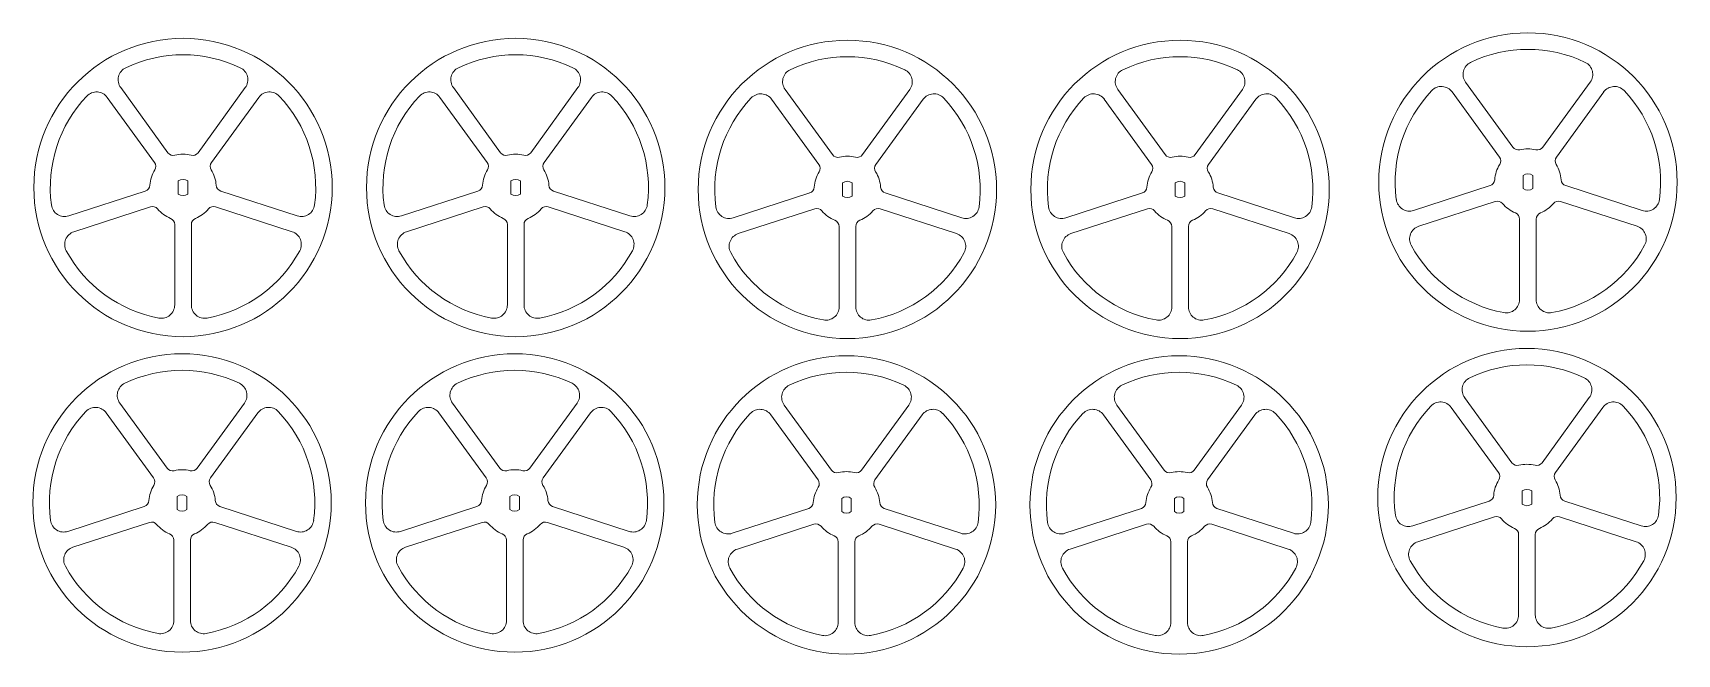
# Model space of a CAD drawing. Extents: x -45 to 449, y -45 to 141.
import ezdxf

# ---------------------------------------------------------------- set-up
doc = ezdxf.new("R2010")
doc.units = 0
doc.layers.get('0').update_dxf_attribs({"linetype": 'CONTINUOUS', "lineweight": 5, "true_color": 0xffffff})

msp = doc.modelspace()

# ---------------------------------------------------------------- linework, layer by layer
at = {"color": 0}
for p, q in [((-18.45, 124.87), (-4.24, 105.31)), ((19.01, 124.87), (4.79, 105.31)), ((81.55, 124.87), (95.76, 105.31)), ((119.01, 124.87), (104.79, 105.31)), ((181.27, 124.29), (195.48, 104.72)), ((218.73, 124.29), (204.52, 104.72)), ((281.27, 124.29), (295.48, 104.72)), ((318.73, 124.29), (304.52, 104.72)), ((381.78, 123.56), (395.99, 104)), ((385.82, 126.5), (400.04, 106.94)), ((423.28, 126.5), (409.07, 106.94)), ((427.33, 123.56), (413.11, 104)), ((-22.5, 121.93), (-8.28, 102.37)), ((23.05, 121.93), (8.84, 102.37)), ((77.5, 121.93), (91.72, 102.37)), ((123.05, 121.93), (108.84, 102.37)), ((177.22, 121.35), (191.44, 101.79)), ((222.78, 121.35), (208.56, 101.79)), ((277.22, 121.35), (291.44, 101.79)), ((322.78, 121.35), (308.56, 101.79)), ((-1.17, 96.81), (-1.17, 92.86)), ((1.73, 96.81), (1.73, 92.86)), ((98.83, 96.81), (98.83, 92.86)), ((101.73, 96.81), (101.73, 92.86)), ((198.55, 96.23), (198.55, 92.28)), ((201.45, 96.23), (201.45, 92.28)), ((298.55, 96.23), (298.55, 92.28)), ((301.45, 96.23), (301.45, 92.28)), ((370.2, 87.94), (393.2, 95.41)), ((403.1, 98.45), (403.1, 94.5)), ((406, 98.45), (406, 94.5)), ((438.9, 87.94), (415.91, 95.41)), ((-34.07, 86.3), (-11.07, 93.78)), ((-32.53, 81.55), (-9.53, 89.02)), ((33.08, 81.55), (10.09, 89.02)), ((34.63, 86.3), (11.63, 93.78)), ((65.93, 86.3), (88.93, 93.78)), ((67.47, 81.55), (90.47, 89.02)), ((133.08, 81.55), (110.09, 89.02)), ((134.63, 86.3), (111.63, 93.78)), ((165.65, 85.72), (188.65, 93.19)), ((234.35, 85.72), (211.35, 93.19)), ((265.65, 85.72), (288.65, 93.19)), ((334.35, 85.72), (311.35, 93.19)), ((371.75, 83.18), (394.75, 90.66)), ((437.36, 83.18), (414.36, 90.66)), ((167.19, 80.97), (190.19, 88.44)), ((232.81, 80.97), (209.81, 88.44)), ((267.19, 80.97), (290.19, 88.44)), ((332.81, 80.97), (309.81, 88.44)), ((402.05, 61.16), (402.05, 85.35)), ((407.05, 61.16), (407.05, 85.35)), ((-2.22, 59.53), (-2.22, 83.71)), ((2.78, 59.53), (2.78, 83.71)), ((97.78, 59.53), (97.78, 83.71)), ((102.78, 59.53), (102.78, 83.71)), ((197.5, 58.95), (197.5, 83.13)), ((202.5, 58.95), (202.5, 83.13)), ((297.5, 58.95), (297.5, 83.13)), ((302.5, 58.95), (302.5, 83.13)), ((-18.73, 30.03), (-4.52, 10.47)), ((18.73, 30.03), (4.52, 10.47)), ((81.27, 30.03), (95.48, 10.47)), ((118.73, 30.03), (104.52, 10.47)), ((385.54, 31.67), (399.76, 12.1)), ((423.01, 31.67), (408.79, 12.1)), ((-22.78, 27.09), (-8.56, 7.53)), ((22.78, 27.09), (8.56, 7.53)), ((77.22, 27.09), (91.44, 7.53)), ((122.78, 27.09), (108.56, 7.53)), ((176.95, 26.51), (191.16, 6.95)), ((180.99, 29.45), (195.21, 9.89)), ((218.45, 29.45), (204.24, 9.89)), ((222.5, 26.51), (208.28, 6.95)), ((276.95, 26.51), (291.16, 6.95)), ((280.99, 29.45), (295.21, 9.89)), ((318.45, 29.45), (304.24, 9.89)), ((322.5, 26.51), (308.28, 6.95)), ((381.5, 28.73), (395.71, 9.16)), ((427.05, 28.73), (412.84, 9.16)), ((-1.45, 1.97), (-1.45, -1.97)), ((1.45, 1.97), (1.45, -1.97)), ((98.55, 1.97), (98.55, -1.97)), ((101.45, 1.97), (101.45, -1.97)), ((198.27, 1.39), (198.27, -2.56)), ((201.17, 1.39), (201.17, -2.56)), ((298.27, 1.39), (298.27, -2.56)), ((301.17, 1.39), (301.17, -2.56)), ((369.92, -6.9), (392.92, 0.57)), ((402.82, 3.61), (402.82, -0.34)), ((405.72, 3.61), (405.72, -0.34)), ((438.63, -6.9), (415.63, 0.57)), ((-34.35, -8.53), (-11.35, -1.06)), ((34.35, -8.53), (11.35, -1.06)), ((65.65, -8.53), (88.65, -1.06)), ((134.35, -8.53), (111.35, -1.06)), ((165.37, -9.11), (188.37, -1.64)), ((234.07, -9.11), (211.07, -1.64)), ((265.37, -9.11), (288.37, -1.64)), ((334.07, -9.11), (311.07, -1.64)), ((371.47, -11.65), (394.47, -4.18)), ((437.08, -11.65), (414.08, -4.18)), ((-32.81, -13.29), (-9.81, -5.82)), ((32.81, -13.29), (9.81, -5.82)), ((67.19, -13.29), (90.19, -5.82)), ((132.81, -13.29), (109.81, -5.82)), ((166.92, -13.87), (189.91, -6.4)), ((232.53, -13.87), (209.53, -6.4)), ((266.92, -13.87), (289.91, -6.4)), ((332.53, -13.87), (309.53, -6.4)), ((401.77, -33.67), (401.77, -9.49)), ((406.77, -33.67), (406.77, -9.49)), ((-2.5, -35.31), (-2.5, -11.12)), ((2.5, -35.31), (2.5, -11.12)), ((97.5, -35.31), (97.5, -11.12)), ((102.5, -35.31), (102.5, -11.12)), ((197.22, -35.89), (197.22, -11.71)), ((202.22, -35.89), (202.22, -11.71)), ((297.22, -35.89), (297.22, -11.71)), ((302.22, -35.89), (302.22, -11.71))]:
    msp.add_line(p, q, dxfattribs=at)
for centre in [(0.28, 94.84), (100.28, 94.84), (200, 94.25), (300, 94.25), (404.55, 96.47), (0, 0), (100, 0), (404.27, 1.63), (199.72, -0.58), (299.72, -0.58)]:
    msp.add_circle(centre, 44.85, dxfattribs=at)
for centre, radius, start, end in [((0.28, 94.84), 39.9, 64.4314, 115.5686), ((100.28, 94.84), 39.9, 64.4314, 115.5686), ((200, 94.25), 39.9, 64.4314, 115.5686), ((300, 94.25), 39.9, 64.4314, 115.5686), ((404.55, 96.47), 39.9, 64.4314, 115.5686), ((-15.22, 127.22), 4, 115.5686, 216), ((15.77, 127.22), 4, 324, 64.4314), ((84.78, 127.22), 4, 115.5686, 216), ((115.77, 127.22), 4, 324, 64.4314), ((184.51, 126.64), 4, 115.5686, 216), ((215.49, 126.64), 4, 324, 64.4314), ((284.51, 126.64), 4, 115.5686, 216), ((315.49, 126.64), 4, 324, 64.4314), ((389.06, 128.85), 4, 115.5686, 216), ((420.05, 128.85), 4, 324, 64.4314), ((-25.73, 119.58), 4, 36, 136.4314), ((26.29, 119.58), 4, 43.5686, 144), ((74.27, 119.58), 4, 36, 136.4314), ((126.29, 119.58), 4, 43.5686, 144), ((404.55, 96.47), 39.9, 136.4314, 187.5686), ((378.54, 121.21), 4, 36, 136.4314), ((430.56, 121.21), 4, 43.5686, 144), ((404.55, 96.47), 39.9, 352.4314, 43.5686), ((0.28, 94.84), 39.9, 136.4314, 187.5686), ((0.28, 94.84), 39.9, 352.4314, 43.5686), ((100.28, 94.84), 39.9, 136.4314, 187.5686), ((100.28, 94.84), 39.9, 352.4314, 43.5686), ((200, 94.25), 39.9, 136.4314, 187.5686), ((173.99, 119), 4, 36, 136.4314), ((226.01, 119), 4, 43.5686, 144), ((200, 94.25), 39.9, 352.4314, 43.5686), ((300, 94.25), 39.9, 136.4314, 187.5686), ((273.99, 119), 4, 36, 136.4314), ((326.01, 119), 4, 43.5686, 144), ((300, 94.25), 39.9, 352.4314, 43.5686), ((-2.62, 106.48), 2, 216, 283.9757), ((0.28, 94.84), 10, 76.0243, 103.9757), ((3.18, 106.48), 2, 256.0243, 324), ((97.38, 106.48), 2, 216, 283.9757), ((100.28, 94.84), 10, 76.0243, 103.9757), ((103.18, 106.48), 2, 256.0243, 324), ((197.1, 105.9), 2, 216, 283.9757), ((200, 94.25), 10, 76.0243, 103.9757), ((202.9, 105.9), 2, 256.0243, 324), ((297.1, 105.9), 2, 216, 283.9757), ((300, 94.25), 10, 76.0243, 103.9757), ((302.9, 105.9), 2, 256.0243, 324), ((394.37, 102.83), 2, 328.0243, 36), ((401.66, 108.12), 2, 216, 283.9757), ((404.55, 96.47), 10, 76.0243, 103.9757), ((407.45, 108.12), 2, 256.0243, 324), ((414.73, 102.83), 2, 144, 211.9757), ((0.28, 94.84), 10, 148.0243, 175.9757), ((-9.9, 101.19), 2, 328.0243, 36), ((10.46, 101.19), 2, 144, 211.9757), ((0.28, 94.84), 10, 4.0243, 31.9757), ((100.28, 94.84), 10, 148.0243, 175.9757), ((90.1, 101.19), 2, 328.0243, 36), ((110.46, 101.19), 2, 144, 211.9757), ((100.28, 94.84), 10, 4.0243, 31.9757), ((200, 94.25), 10, 148.0243, 175.9757), ((189.82, 100.61), 2, 328.0243, 36), ((210.18, 100.61), 2, 144, 211.9757), ((200, 94.25), 10, 4.0243, 31.9757), ((300, 94.25), 10, 148.0243, 175.9757), ((289.82, 100.61), 2, 328.0243, 36), ((310.18, 100.61), 2, 144, 211.9757), ((300, 94.25), 10, 4.0243, 31.9757), ((404.55, 96.47), 10, 148.0243, 175.9757), ((404.55, 96.47), 2.45, 53.7125, 126.2875), ((404.55, 96.47), 10, 4.0243, 31.9757), ((-11.69, 95.68), 2, 288, 355.9757), ((0.28, 94.84), 2.45, 53.7125, 126.2875), ((12.25, 95.68), 2, 184.0243, 252), ((88.31, 95.68), 2, 288, 355.9757), ((100.28, 94.84), 2.45, 53.7125, 126.2875), ((112.25, 95.68), 2, 184.0243, 252), ((188.03, 95.1), 2, 288, 355.9757), ((200, 94.25), 2.45, 53.7125, 126.2875), ((211.97, 95.1), 2, 184.0243, 252), ((288.03, 95.1), 2, 288, 355.9757), ((300, 94.25), 2.45, 53.7125, 126.2875), ((311.97, 95.1), 2, 184.0243, 252), ((392.58, 97.31), 2, 288, 355.9757), ((404.55, 96.47), 2.45, 233.7125, 306.2875), ((416.52, 97.31), 2, 184.0243, 252), ((-35.31, 90.11), 4, 187.5686, 288), ((-8.91, 87.12), 2, 40.0243, 108), ((0.28, 94.84), 2.45, 233.7125, 306.2875), ((9.47, 87.12), 2, 72, 139.9757), ((35.87, 90.11), 4, 252, 352.4314), ((64.69, 90.11), 4, 187.5686, 288), ((91.09, 87.12), 2, 40.0243, 108), ((100.28, 94.84), 2.45, 233.7125, 306.2875), ((109.47, 87.12), 2, 72, 139.9757), ((135.87, 90.11), 4, 252, 352.4314), ((164.41, 89.53), 4, 187.5686, 288), ((200, 94.25), 2.45, 233.7125, 306.2875), ((235.59, 89.53), 4, 252, 352.4314), ((264.41, 89.53), 4, 187.5686, 288), ((300, 94.25), 2.45, 233.7125, 306.2875), ((335.59, 89.53), 4, 252, 352.4314), ((368.97, 91.74), 4, 187.5686, 288), ((395.36, 88.75), 2, 40.0243, 108), ((404.55, 96.47), 10, 220.0243, 247.9757), ((404.55, 96.47), 10, 292.0243, 319.9757), ((413.74, 88.75), 2, 72, 139.9757), ((440.14, 91.74), 4, 252, 352.4314), ((0.28, 94.84), 10, 220.0243, 247.9757), ((-4.22, 83.71), 2, 0, 67.9757), ((4.78, 83.71), 2, 112.0243, 180), ((0.28, 94.84), 10, 292.0243, 319.9757), ((100.28, 94.84), 10, 220.0243, 247.9757), ((95.78, 83.71), 2, 0, 67.9757), ((104.78, 83.71), 2, 112.0243, 180), ((100.28, 94.84), 10, 292.0243, 319.9757), ((190.81, 86.54), 2, 40.0243, 108), ((200, 94.25), 10, 220.0243, 247.9757), ((195.5, 83.13), 2, 0, 67.9757), ((204.5, 83.13), 2, 112.0243, 180), ((200, 94.25), 10, 292.0243, 319.9757), ((209.19, 86.54), 2, 72, 139.9757), ((290.81, 86.54), 2, 40.0243, 108), ((300, 94.25), 10, 220.0243, 247.9757), ((295.5, 83.13), 2, 0, 67.9757), ((304.5, 83.13), 2, 112.0243, 180), ((300, 94.25), 10, 292.0243, 319.9757), ((309.19, 86.54), 2, 72, 139.9757), ((400.05, 85.35), 2, 0, 67.9757), ((409.05, 85.35), 2, 112.0243, 180), ((-31.29, 77.74), 4, 108, 208.4314), ((31.85, 77.74), 4, 331.5686, 72), ((68.71, 77.74), 4, 108, 208.4314), ((131.85, 77.74), 4, 331.5686, 72), ((168.43, 77.16), 4, 108, 208.4314), ((231.57, 77.16), 4, 331.5686, 72), ((268.43, 77.16), 4, 108, 208.4314), ((331.57, 77.16), 4, 331.5686, 72), ((372.98, 79.38), 4, 108, 208.4314), ((436.12, 79.38), 4, 331.5686, 72), ((0.28, 94.84), 39.9, 208.4314, 259.5686), ((0.28, 94.84), 39.9, 280.4314, 331.5686), ((100.28, 94.84), 39.9, 208.4314, 259.5686), ((100.28, 94.84), 39.9, 280.4314, 331.5686), ((200, 94.25), 39.9, 208.4314, 259.5686), ((200, 94.25), 39.9, 280.4314, 331.5686), ((300, 94.25), 39.9, 208.4314, 259.5686), ((300, 94.25), 39.9, 280.4314, 331.5686), ((404.55, 96.47), 39.9, 208.4314, 259.5686), ((404.55, 96.47), 39.9, 280.4314, 331.5686), ((-6.22, 59.53), 4, 259.5686, 0), ((6.78, 59.53), 4, 180, 280.4314), ((93.78, 59.53), 4, 259.5686, 0), ((106.78, 59.53), 4, 180, 280.4314), ((398.05, 61.16), 4, 259.5686, 0), ((411.05, 61.16), 4, 180, 280.4314), ((193.5, 58.95), 4, 259.5686, 0), ((206.5, 58.95), 4, 180, 280.4314), ((293.5, 58.95), 4, 259.5686, 0), ((306.5, 58.95), 4, 180, 280.4314), ((0, 0), 39.9, 64.4314, 115.5686), ((100, 0), 39.9, 64.4314, 115.5686), ((404.27, 1.63), 39.9, 64.4314, 115.5686), ((-15.49, 32.38), 4, 115.5686, 216), ((15.49, 32.38), 4, 324, 64.4314), ((84.51, 32.38), 4, 115.5686, 216), ((115.49, 32.38), 4, 324, 64.4314), ((184.23, 31.8), 4, 115.5686, 216), ((199.72, -0.58), 39.9, 64.4314, 115.5686), ((215.22, 31.8), 4, 324, 64.4314), ((284.23, 31.8), 4, 115.5686, 216), ((299.72, -0.58), 39.9, 64.4314, 115.5686), ((315.22, 31.8), 4, 324, 64.4314), ((388.78, 34.02), 4, 115.5686, 216), ((419.77, 34.02), 4, 324, 64.4314), ((378.26, 26.38), 4, 36, 136.4314), ((430.29, 26.38), 4, 43.5686, 144), ((0, 0), 39.9, 136.4314, 187.5686), ((-26.01, 24.74), 4, 36, 136.4314), ((26.01, 24.74), 4, 43.5686, 144), ((0, 0), 39.9, 352.4314, 43.5686), ((100, 0), 39.9, 136.4314, 187.5686), ((73.99, 24.74), 4, 36, 136.4314), ((126.01, 24.74), 4, 43.5686, 144), ((100, 0), 39.9, 352.4314, 43.5686), ((199.72, -0.58), 39.9, 136.4314, 187.5686), ((173.71, 24.16), 4, 36, 136.4314), ((225.73, 24.16), 4, 43.5686, 144), ((199.72, -0.58), 39.9, 352.4314, 43.5686), ((299.72, -0.58), 39.9, 136.4314, 187.5686), ((273.71, 24.16), 4, 36, 136.4314), ((325.73, 24.16), 4, 43.5686, 144), ((299.72, -0.58), 39.9, 352.4314, 43.5686), ((404.27, 1.63), 39.9, 136.4314, 187.5686), ((404.27, 1.63), 39.9, 352.4314, 43.5686), ((-2.9, 11.64), 2, 216, 283.9757), ((0, 0), 10, 76.0243, 103.9757), ((2.9, 11.64), 2, 256.0243, 324), ((97.1, 11.64), 2, 216, 283.9757), ((100, 0), 10, 76.0243, 103.9757), ((102.9, 11.64), 2, 256.0243, 324), ((196.82, 11.06), 2, 216, 283.9757), ((202.62, 11.06), 2, 256.0243, 324), ((296.82, 11.06), 2, 216, 283.9757), ((302.62, 11.06), 2, 256.0243, 324), ((401.38, 13.28), 2, 216, 283.9757), ((404.27, 1.63), 10, 76.0243, 103.9757), ((407.17, 13.28), 2, 256.0243, 324), ((0, 0), 10, 148.0243, 175.9757), ((-10.18, 6.35), 2, 328.0243, 36), ((10.18, 6.35), 2, 144, 211.9757), ((0, 0), 10, 4.0243, 31.9757), ((100, 0), 10, 148.0243, 175.9757), ((89.82, 6.35), 2, 328.0243, 36), ((110.18, 6.35), 2, 144, 211.9757), ((100, 0), 10, 4.0243, 31.9757), ((189.54, 5.77), 2, 328.0243, 36), ((199.72, -0.58), 10, 76.0243, 103.9757), ((209.9, 5.77), 2, 144, 211.9757), ((289.54, 5.77), 2, 328.0243, 36), ((299.72, -0.58), 10, 76.0243, 103.9757), ((309.9, 5.77), 2, 144, 211.9757), ((404.27, 1.63), 10, 148.0243, 175.9757), ((394.1, 7.99), 2, 328.0243, 36), ((414.45, 7.99), 2, 144, 211.9757), ((404.27, 1.63), 10, 4.0243, 31.9757), ((-11.97, 0.84), 2, 288, 355.9757), ((0, 0), 2.45, 53.7125, 126.2875), ((11.97, 0.84), 2, 184.0243, 252), ((88.03, 0.84), 2, 288, 355.9757), ((100, 0), 2.45, 53.7125, 126.2875), ((111.97, 0.84), 2, 184.0243, 252), ((187.75, 0.26), 2, 288, 355.9757), ((199.72, -0.58), 10, 148.0243, 175.9757), ((199.72, -0.58), 2.45, 53.7125, 126.2875), ((199.72, -0.58), 10, 4.0243, 31.9757), ((211.69, 0.26), 2, 184.0243, 252), ((287.75, 0.26), 2, 288, 355.9757), ((299.72, -0.58), 10, 148.0243, 175.9757), ((299.72, -0.58), 2.45, 53.7125, 126.2875), ((299.72, -0.58), 10, 4.0243, 31.9757), ((311.69, 0.26), 2, 184.0243, 252), ((392.3, 2.48), 2, 288, 355.9757), ((404.27, 1.63), 2.45, 53.7125, 126.2875), ((416.25, 2.48), 2, 184.0243, 252), ((0, 0), 2.45, 233.7125, 306.2875), ((100, 0), 2.45, 233.7125, 306.2875), ((199.72, -0.58), 2.45, 233.7125, 306.2875), ((299.72, -0.58), 2.45, 233.7125, 306.2875), ((368.69, -3.09), 4, 187.5686, 288), ((395.09, -6.08), 2, 40.0243, 108), ((404.27, 1.63), 10, 220.0243, 247.9757), ((404.27, 1.63), 2.45, 233.7125, 306.2875), ((404.27, 1.63), 10, 292.0243, 319.9757), ((413.46, -6.08), 2, 72, 139.9757), ((439.86, -3.09), 4, 252, 352.4314), ((-35.59, -4.73), 4, 187.5686, 288), ((-9.19, -7.72), 2, 40.0243, 108), ((0, 0), 10, 220.0243, 247.9757), ((-4.5, -11.12), 2, 0, 67.9757), ((4.5, -11.12), 2, 112.0243, 180), ((0, 0), 10, 292.0243, 319.9757), ((9.19, -7.72), 2, 72, 139.9757), ((35.59, -4.73), 4, 252, 352.4314), ((64.41, -4.73), 4, 187.5686, 288), ((90.81, -7.72), 2, 40.0243, 108), ((100, 0), 10, 220.0243, 247.9757), ((95.5, -11.12), 2, 0, 67.9757), ((104.5, -11.12), 2, 112.0243, 180), ((100, 0), 10, 292.0243, 319.9757), ((109.19, -7.72), 2, 72, 139.9757), ((135.59, -4.73), 4, 252, 352.4314), ((164.13, -5.31), 4, 187.5686, 288), ((190.53, -8.3), 2, 40.0243, 108), ((199.72, -0.58), 10, 220.0243, 247.9757), ((195.22, -11.71), 2, 0, 67.9757), ((204.22, -11.71), 2, 112.0243, 180), ((199.72, -0.58), 10, 292.0243, 319.9757), ((208.91, -8.3), 2, 72, 139.9757), ((235.31, -5.31), 4, 252, 352.4314), ((264.13, -5.31), 4, 187.5686, 288), ((290.53, -8.3), 2, 40.0243, 108), ((299.72, -0.58), 10, 220.0243, 247.9757), ((295.22, -11.71), 2, 0, 67.9757), ((304.22, -11.71), 2, 112.0243, 180), ((299.72, -0.58), 10, 292.0243, 319.9757), ((308.91, -8.3), 2, 72, 139.9757), ((335.31, -5.31), 4, 252, 352.4314), ((399.77, -9.49), 2, 0, 67.9757), ((408.77, -9.49), 2, 112.0243, 180), ((-31.57, -17.09), 4, 108, 208.4314), ((31.57, -17.09), 4, 331.5686, 72), ((68.43, -17.09), 4, 108, 208.4314), ((131.57, -17.09), 4, 331.5686, 72), ((168.15, -17.67), 4, 108, 208.4314), ((231.29, -17.67), 4, 331.5686, 72), ((268.15, -17.67), 4, 108, 208.4314), ((331.29, -17.67), 4, 331.5686, 72), ((372.7, -15.46), 4, 108, 208.4314), ((435.85, -15.46), 4, 331.5686, 72), ((0, 0), 39.9, 208.4314, 259.5686), ((0, 0), 39.9, 280.4314, 331.5686), ((100, 0), 39.9, 208.4314, 259.5686), ((100, 0), 39.9, 280.4314, 331.5686), ((199.72, -0.58), 39.9, 208.4314, 259.5686), ((199.72, -0.58), 39.9, 280.4314, 331.5686), ((299.72, -0.58), 39.9, 208.4314, 259.5686), ((299.72, -0.58), 39.9, 280.4314, 331.5686), ((404.27, 1.63), 39.9, 208.4314, 259.5686), ((404.27, 1.63), 39.9, 280.4314, 331.5686), ((397.77, -33.67), 4, 259.5686, 0), ((410.77, -33.67), 4, 180, 280.4314), ((-6.5, -35.31), 4, 259.5686, 0), ((6.5, -35.31), 4, 180, 280.4314), ((93.5, -35.31), 4, 259.5686, 0), ((106.5, -35.31), 4, 180, 280.4314), ((193.22, -35.89), 4, 259.5686, 0), ((206.22, -35.89), 4, 180, 280.4314), ((293.22, -35.89), 4, 259.5686, 0), ((306.22, -35.89), 4, 180, 280.4314)]:
    msp.add_arc(centre, radius, start, end, dxfattribs=at)

doc.saveas('drawing.dxf')
